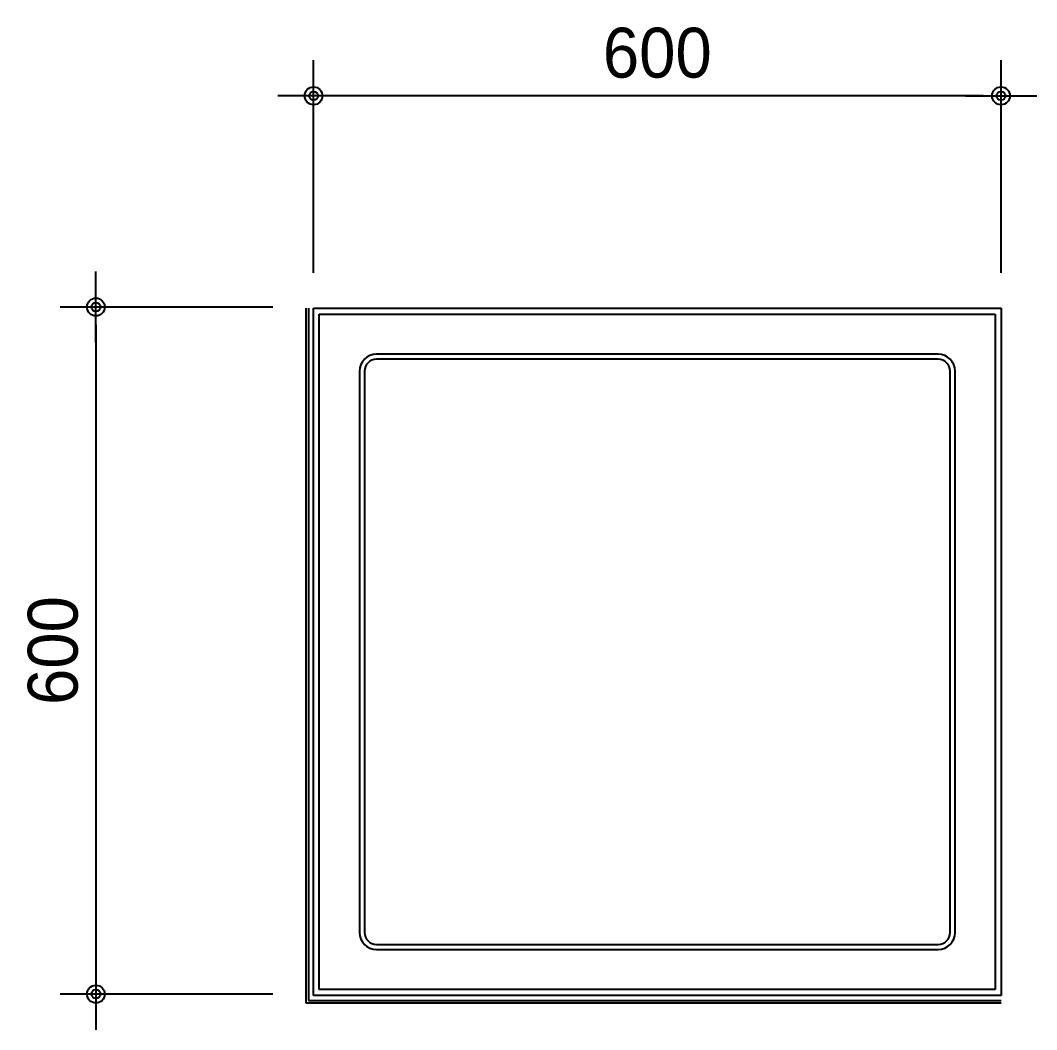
# Model space of a CAD drawing. Header units: millimetres. Extents: x 0 to 21000, y 0 to 5940.
# Drawn here: x 19669.5 to 19954.6, y 1503.8 to 1787.1 of the extents above; entities that cross this region are included whole.
import ezdxf

# ---------------------------------------------------------------- set-up
doc = ezdxf.new("R2010")
doc.units = ezdxf.units.MM
doc.layers.add('2', color=7, linetype='Continuous')
doc.layers.add('DIM', color=7, linetype='Continuous')
doc.styles.add('1', font='')
doc.styles.get('1').set_extended_font_data('Dotum')
doc.dimstyles.new('SAMOO-3', dxfattribs={"dimscale": 300, "dimtxt": 3.0005, "dimasz": 1, "dimexe": 2, "dimexo": 2, "dimgap": 1, "dimtad": 1, "dimdec": 0, "dimdsep": 46, "dimlunit": 6, "dimtxsty": '1', "dimblk1": 'DIMDOT', "dimblk2": 'DIMDOT', "dimsah": 1, "dimcen": 2.5, "dimdle": 1.5, "dimclrd": 8, "dimclre": 8, "dimclrt": 3, "dimadec": 0, "dimazin": 0, "dimtfac": 1, "dimtdec": 0, "dimtix": 1, "dimtmove": 2, "dimatfit": 3, "dimldrblk": 'DIMDOT', "dimfxl": 1, "dimtvp": 1, "dimtolj": 1, "dimtzin": 0, "dimarcsym": 0})

# ---------------------------------------------------------------- blocks, each defined once
blk = doc.blocks.new('DIMDOT')
at = {"color": 0}
blk.add_line((-2, 0), (2, 0), dxfattribs=at)
for radius in [0.5, 0.25]:
    blk.add_circle((0, 0), radius, dxfattribs=at)
blk = doc.blocks.new('*D3089')
at = {"layer": 'Defpoints', "color": 0, "transparency": 16777216}
for p in [(19751.76, 1765.94), (19751.76, 1706.29), (19944.62, 1706.29)]:
    blk.add_point(p, dxfattribs=at)
at = {"layer": 'DIM', "color": 8, "lineweight": -2, "transparency": 16777216}
for p, q in [((19751.76, 1716.29), (19751.76, 1775.94)), ((19944.62, 1716.29), (19944.62, 1775.94)), ((19939.62, 1765.94), (19756.76, 1765.94))]:
    blk.add_line(p, q, dxfattribs=at)
at = {"layer": 'DIM', "color": 8, "lineweight": -2, "transparency": 16777216, "xscale": 5, "yscale": 5, "zscale": 5, "rotation": 180}
blk.add_blockref('DIMDOT', (19751.76, 1765.94), dxfattribs=at)
at = {"layer": 'DIM', "color": 8, "lineweight": -2, "transparency": 16777216, "xscale": 5, "yscale": 5, "zscale": 5}
blk.add_blockref('DIMDOT', (19944.62, 1765.94), dxfattribs=at)
at = {"layer": 'DIM', "color": 3, "transparency": 16777216, "insert": (19848.19, 1777.95), "char_height": 14, "attachment_point": 5, "style": '1'}
blk.add_mtext('\\A1;600', dxfattribs=at)
blk = doc.blocks.new('*D3095')
at = {"layer": 'Defpoints', "color": 0, "transparency": 16777216}
for p in [(19750.34, 1706.65), (19690.69, 1513.79), (19750.34, 1513.79)]:
    blk.add_point(p, dxfattribs=at)
at = {"layer": 'DIM', "color": 8, "lineweight": -2, "transparency": 16777216}
for p, q in [((19740.34, 1706.65), (19680.69, 1706.65)), ((19690.69, 1701.65), (19690.69, 1518.79)), ((19740.34, 1513.79), (19680.69, 1513.79))]:
    blk.add_line(p, q, dxfattribs=at)
at = {"layer": 'DIM', "color": 8, "lineweight": -2, "transparency": 16777216, "xscale": 5, "yscale": 5, "zscale": 5}
for p, rotation in [((19690.69, 1706.65), 90), ((19690.69, 1513.79), 270)]:
    blk.add_blockref('DIMDOT', p, dxfattribs=dict(at, rotation=rotation))
at = {"layer": 'DIM', "color": 3, "transparency": 16777216, "insert": (19678.68, 1610.22), "char_height": 14, "attachment_point": 5, "rotation": 90, "style": '1'}
blk.add_mtext('\\A1;600', dxfattribs=at)

msp = doc.modelspace()

# ---------------------------------------------------------------- linework, layer by layer
at = {"color": 7}
for p, q in [((19751.76, 1513.43), (19751.76, 1706.29)), ((19751.76, 1513.43), (19751.76, 1706.29)), ((19751.76, 1706.29), (19944.62, 1706.29)), ((19751.76, 1706.29), (19944.62, 1706.29)), ((19944.62, 1706.29), (19944.62, 1513.43)), ((19944.62, 1706.29), (19944.62, 1513.43)), ((19753.37, 1515.04), (19753.37, 1704.68)), ((19753.37, 1515.04), (19753.37, 1704.68)), ((19753.37, 1704.68), (19943.01, 1704.68)), ((19753.37, 1704.68), (19943.01, 1704.68)), ((19943.01, 1704.68), (19943.01, 1515.04)), ((19943.01, 1704.68), (19943.01, 1515.04)), ((19943.01, 1515.04), (19753.37, 1515.04)), ((19943.01, 1515.04), (19753.37, 1515.04)), ((19944.62, 1513.43), (19751.76, 1513.43)), ((19944.62, 1513.43), (19751.76, 1513.43))]:
    msp.add_line(p, q, dxfattribs=at)
at = {"layer": '2', "color": 7}
for p, q in [((19749.62, 1706.29), (19749.62, 1511.29)), ((19750.34, 1706.29), (19750.34, 1512)), ((19926.94, 1693.43), (19769.44, 1693.43)), ((19926.94, 1693.43), (19769.44, 1693.43)), ((19926.94, 1692), (19769.44, 1692)), ((19926.94, 1692), (19769.44, 1692)), ((19764.62, 1688.61), (19764.62, 1531.11)), ((19764.62, 1688.61), (19764.62, 1531.11)), ((19766.05, 1688.61), (19766.05, 1531.11)), ((19766.05, 1688.61), (19766.05, 1531.11)), ((19930.34, 1531.11), (19930.34, 1688.61)), ((19930.34, 1531.11), (19930.34, 1688.61)), ((19931.76, 1531.11), (19931.76, 1688.61)), ((19931.76, 1531.11), (19931.76, 1688.61)), ((19769.44, 1527.72), (19926.94, 1527.72)), ((19769.44, 1527.72), (19926.94, 1527.72)), ((19769.44, 1526.29), (19926.94, 1526.29)), ((19769.44, 1526.29), (19926.94, 1526.29)), ((19749.62, 1511.29), (19944.62, 1511.29)), ((19750.34, 1512), (19944.62, 1512))]:
    msp.add_line(p, q, dxfattribs=at)
for centre, radius, start, end in [((19769.44, 1688.61), 4.82, 90, 180), ((19769.44, 1688.61), 4.82, 90, 180), ((19769.44, 1688.61), 3.39, 90, 180), ((19769.44, 1688.61), 3.39, 90, 180), ((19926.94, 1688.61), 4.82, 0, 90), ((19926.94, 1688.61), 4.82, 0, 90), ((19926.94, 1688.61), 3.39, 0, 90), ((19926.94, 1688.61), 3.39, 0, 90), ((19769.44, 1531.11), 4.82, 180, 270), ((19769.44, 1531.11), 4.82, 180, 270), ((19769.44, 1531.11), 3.39, 180, 270), ((19769.44, 1531.11), 3.39, 180, 270), ((19926.94, 1531.11), 4.82, 270, 0), ((19926.94, 1531.11), 4.82, 270, 0), ((19926.94, 1531.11), 3.39, 270, 0), ((19926.94, 1531.11), 3.39, 270, 0)]:
    msp.add_arc(centre, radius, start, end, dxfattribs=at)

# ---------------------------------------------------------------- dimensions: what is measured, and where the dimension line sits
at = {"layer": 'DIM'}
dim = msp.add_linear_dim(base=(19751.76, 1765.94), p1=(19944.62, 1706.29), p2=(19751.76, 1706.29), text='600', dimstyle='SAMOO-3', override={"dimscale": 5, "dimtxt": 2.8}, dxfattribs=at)
dim.commit()
dim.dimension.update_dxf_attribs({"geometry": '*D3089', "text_midpoint": (19848.19, 1777.95)})
dim = msp.add_linear_dim(base=(19690.69, 1513.79), p1=(19750.34, 1706.65), p2=(19750.34, 1513.79), angle=90, text='600', dimstyle='SAMOO-3', override={"dimscale": 5, "dimtxt": 2.8}, dxfattribs=at)
dim.commit()
dim.dimension.update_dxf_attribs({"geometry": '*D3095', "text_midpoint": (19678.68, 1610.22)})

doc.saveas('drawing.dxf')
